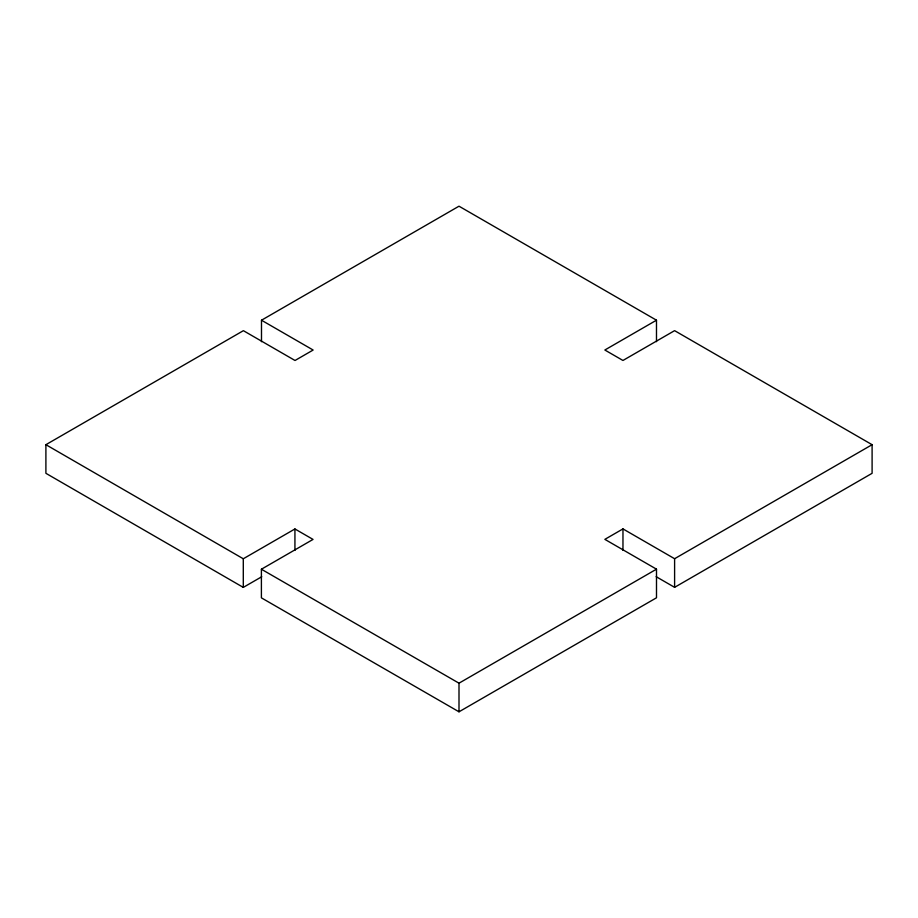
<?xml version="1.0" encoding="UTF-8"?>
<svg xmlns="http://www.w3.org/2000/svg" width="918" height="918" viewBox="0 0 918 918"><rect width="100%" height="100%" fill="white"/><g stroke="black" fill="none" stroke-linecap="round" stroke-linejoin="round"><path stroke-width="1.38" d="M261.733 576.745L243.293 587.394L45.9 473.309L45.9 444.691L243.385 330.675L295.022 360.487L313.13 350.033L261.492 320.221L261.492 341.691M261.492 320.221L459 206.194L656.485 320.198L656.485 341.668M243.293 587.394L243.293 558.775L294.93 528.963L313.038 539.417L261.401 569.229L261.401 597.847L459 711.806L656.496 597.79L656.496 569.171L604.859 539.359L622.966 528.906L674.604 558.718L872.1 444.691L872.1 473.309L674.604 587.336L656.163 576.688M656.485 320.198L604.847 350.01L622.955 360.464L674.592 330.652L872.1 444.691M261.401 569.229L459 683.187L656.496 569.171M45.9 444.691L243.293 558.775M674.604 558.718L674.604 587.336M622.966 528.906L622.966 550.364M459 683.187L459 711.806M294.93 528.963L294.93 550.421"/></g></svg>
